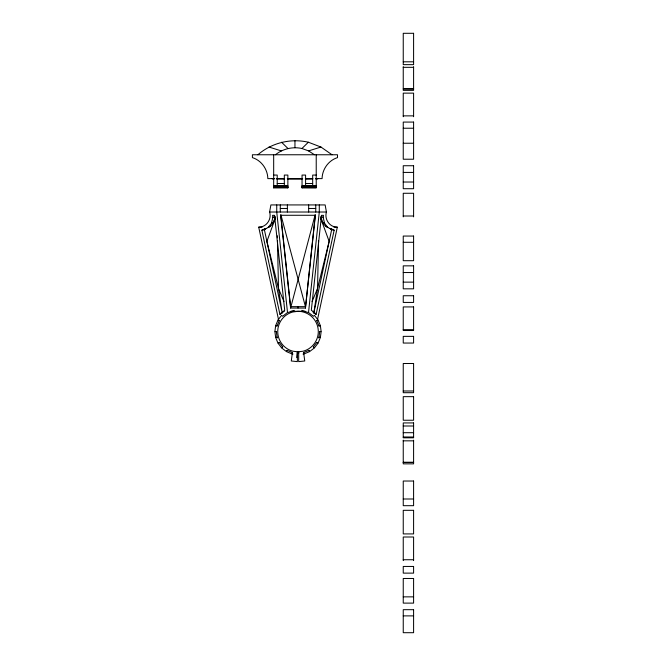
<?xml version="1.0" encoding="UTF-8"?>
<svg xmlns="http://www.w3.org/2000/svg" width="666" height="666" viewBox="0 0 666 666"><rect width="100%" height="100%" fill="white"/><g stroke="black" fill="none" stroke-linecap="round" stroke-linejoin="round"><path stroke-width="1" d="M318.573 240.95L317.532 288.495L313.861 312.729L313.078 312.129L316.134 314.31L334.157 230.195L332.592 229.362M301.765 310.373L308.866 312.787L313.361 316.242L314.485 315.376L317.94 319.871L316.808 320.737L318.981 325.965L320.388 325.782L321.12 331.402L319.722 331.585L318.981 337.196L320.288 337.745L318.123 342.973L316.808 342.432L313.361 346.928L314.227 348.052L309.732 351.498L308.866 350.374L303.638 352.547L304.745 360.98L298.676 361.63L298.676 351.781L303.271 351.173A20.28 20.28 0 0 0 298.018 311.305L292.765 311.996A20.28 20.28 0 0 0 292.765 351.173L297.361 351.781L296.736 357.609M322.078 221.445L321.087 216.342L323.21 217.482L324.533 223.202L327.78 227.422C323.784 225.657 321.312 221.362 320.779 217.141M315.268 214.918L305.436 308.067L290.592 308.042L280.652 215.276L315.384 215.276L305.436 308.067M308.508 312.645L319.289 212.021L319.289 204.928M323.21 217.482L323.476 215.334L321.503 215.334L311.33 310.248L315.418 313.386M278.704 320.454L258.716 227.181C266.408 227.297 271.895 219.222 269.605 212.021L270.895 204.928L325.141 204.928L326.432 212.021C324.142 219.222 329.628 227.297 337.321 227.181L317.332 320.454M294.272 310.373L287.171 312.787L282.675 316.242L281.551 315.376L278.097 319.871L279.229 320.737L277.056 325.965L275.649 325.782L274.908 331.402L276.315 331.585L277.056 337.196L275.749 337.745L277.913 342.973L279.229 342.432L282.675 346.928L281.81 348.052L286.305 351.498L287.171 350.374L292.399 352.547L291.292 360.98L297.361 361.63L297.361 351.781M313.861 312.729L331.818 228.938L330.219 228.713L334.157 230.195M272.827 217.482L274.95 216.342C274.625 220.829 272.769 225.641 268.256 227.422L271.495 223.202L272.827 217.482L272.56 215.334L274.534 215.334L284.707 310.248L279.903 314.31L261.88 230.195L263.445 229.362M275.258 217.141L273.959 221.445M315.118 214.893L290.592 308.042M275.458 217.965L266.891 241.392L278.505 288.495L282.176 312.729L264.219 228.938L265.817 228.713L261.88 230.195M287.171 350.374L286.621 351.69L291.858 353.854L292.399 352.547M318.673 337.937L318.981 337.196L320.388 337.387L321.12 331.768L319.722 331.585M312.096 301.54L317.532 288.495L329.146 241.392L320.579 217.965M275.441 154.762C282.8 148.793 292.699 146.453 301.948 148.493L308.35 142.224L320.954 147.044L332.026 154.762M282.958 312.129L284.598 310.872M279.229 342.432L278.097 343.298L281.551 347.794L282.675 346.928M257.875 154.762C271.603 142.857 290.642 138.12 308.35 142.224M271.495 223.202L273.843 221.945M280.619 313.386L282.176 312.545M279.903 314.31L282.251 313.053M263.478 229.97L270.604 226.165M316.808 320.737L318.123 320.188L320.288 325.424L318.981 325.965M301.948 148.493L308.574 150.899L320.954 147.044M262.163 227.098L258.716 227.181M337.321 227.181L333.874 227.098M276.315 331.585L274.908 331.768L275.649 337.387L277.056 337.196L277.364 337.937M303.03 354.054L303.821 353.954M302.206 178.829L287.695 178.829M403.246 61.813L413.594 61.813M403.246 67.333L413.594 67.333M403.246 115.867L413.594 115.867M403.246 128.23L413.594 128.23M403.246 143.24L413.594 143.24M403.246 172.419L413.594 172.419M273.676 175.066L277.223 175.066L277.223 185.706M316.225 175.066L312.679 175.066L312.679 185.706M273.967 178.613L267.832 178.613C267.682 169.289 261.388 160.373 252.406 157.617L252.406 154.762L337.504 154.762L337.504 157.617C328.513 160.373 322.227 169.289 322.078 178.613L315.934 178.613M277.039 178.613L284.315 178.613M287.279 178.613L302.63 178.613M305.586 178.613L312.862 178.613M287.695 178.738L302.206 178.738M403.246 182.026L413.594 182.026M277.223 183.516L284.315 183.516M305.586 183.516L312.679 183.516M273.676 185.706L287.862 185.706M302.048 185.706L316.225 185.706M273.676 186.272L287.862 186.272M302.048 186.272L316.225 186.272M273.676 186.805L287.862 186.805M302.048 186.805L316.225 186.805M273.676 187.254L287.862 187.254M302.048 187.254L316.225 187.254M273.676 187.604L287.862 187.604M302.048 187.604L316.225 187.604M273.676 187.82L287.862 187.82M302.048 187.82L316.225 187.895L316.225 154.762M280.286 208.475L287.379 208.475M308.658 208.475L315.751 208.475M269.605 212.021L326.432 212.021M403.246 216.009L413.594 216.009M403.246 242.291L413.594 242.291M403.246 272.536L413.594 272.536M403.246 282.143L413.594 282.143M280.919 214.893L305.436 306.668L290.592 306.643L280.769 214.91M290.759 311.305L305.269 311.305M403.246 329.662L413.594 329.662M403.246 390.992L413.594 390.992M403.246 425.999L413.594 425.999M403.246 432.7L413.594 432.7M403.246 440.834L413.594 440.834M403.246 462.329L413.594 462.329M403.246 462.404L413.594 462.404M403.246 499L413.594 499M403.246 559.74L413.594 559.74M403.246 596.861L413.594 596.861M403.246 615.884L413.594 615.884M292.216 353.954L293.007 354.054M268.947 147.044L281.327 150.899M279.229 320.737L277.913 320.188L275.749 325.424L277.056 325.965M325.433 226.165L332.559 229.97M322.194 221.945L324.533 223.202M313.786 313.053L316.134 314.31M308.574 150.899L314.469 154.762M316.808 342.432L317.94 343.298L314.485 347.794L313.361 346.928M281.551 142.224L287.953 148.493M283.941 301.54L278.505 288.495L277.464 240.95M308.866 350.374L309.407 351.69L304.179 353.854L303.638 352.547M287.521 312.645L276.74 212.021L276.74 204.928M298.676 351.781L298.718 353.188M277.356 235.789L277.397 237.854M413.594 66.642L413.594 90.351L403.246 90.351L403.246 66.642M413.594 116.725L413.594 93.132L403.246 93.132L403.246 116.725M413.594 216.866L413.594 193.273L403.246 193.273L403.246 216.866M413.594 440.143L413.594 463.852L403.246 463.852L403.246 440.143M413.594 560.597L413.594 537.004L403.246 537.004L403.246 560.597M315.751 204.928L315.751 212.021M308.658 204.928L308.658 212.021M305.586 185.706L305.586 175.066L302.048 175.066L302.048 187.895M298.018 306.643L298.018 308.042M294.955 140.584L294.955 147.677M287.862 187.895L287.862 175.066L284.315 175.066L284.315 185.706M287.379 204.928L287.379 212.021M280.286 204.928L280.286 212.021M273.676 154.762L273.676 187.895M312.57 178.771L305.319 178.813L312.57 178.738M317.749 178.738L315.676 178.746L317.749 178.738M413.594 33.3L403.246 33.3L403.246 64.644L413.594 64.644L413.594 33.3M413.594 88.828L403.246 88.828L413.594 88.903M413.594 122.078L403.246 122.078L403.246 159.224L413.594 159.224L413.594 122.078M413.594 165.734L403.246 165.734L403.246 188.711L413.594 188.711L413.594 165.734M274.226 178.738L272.153 178.738L274.226 178.746M284.59 178.738L276.298 178.738L284.59 178.813M413.594 236.055L403.246 236.055L403.246 260.697L413.594 260.697L413.594 236.055M413.594 265.851L403.246 265.851L403.246 288.828L413.594 288.828L413.594 265.851M413.594 295.746L403.246 295.746L403.246 302.431L413.594 302.431L413.594 295.746M413.594 306.926L403.246 306.926L403.246 330.511L413.594 330.511L413.594 306.926M413.594 336.363L403.246 336.363L403.246 343.048L413.594 343.048L413.594 336.363M413.594 363.503L403.246 363.503L403.246 392.699L413.594 392.699L413.594 363.503M413.594 396.653L403.246 396.653L403.246 420.238L413.594 420.238L413.594 396.653M413.594 422.927L403.246 422.927L403.246 437.812L413.594 437.812L413.594 422.927M413.594 437.246L403.246 437.246L413.594 437.271M413.594 481.027L403.246 481.027L403.246 505.685L413.594 505.685L413.594 481.027M413.594 510.322L403.246 510.322L403.246 533.916L413.594 533.916L413.594 510.322M413.594 566.45L403.246 566.45L403.246 573.126L413.594 573.126L413.594 566.45M413.594 578.479L403.246 578.479L403.246 603.113L413.594 603.113L413.594 578.479M413.594 609.681L403.246 609.681L403.246 632.7L413.594 632.7L413.594 609.681"/></g></svg>
